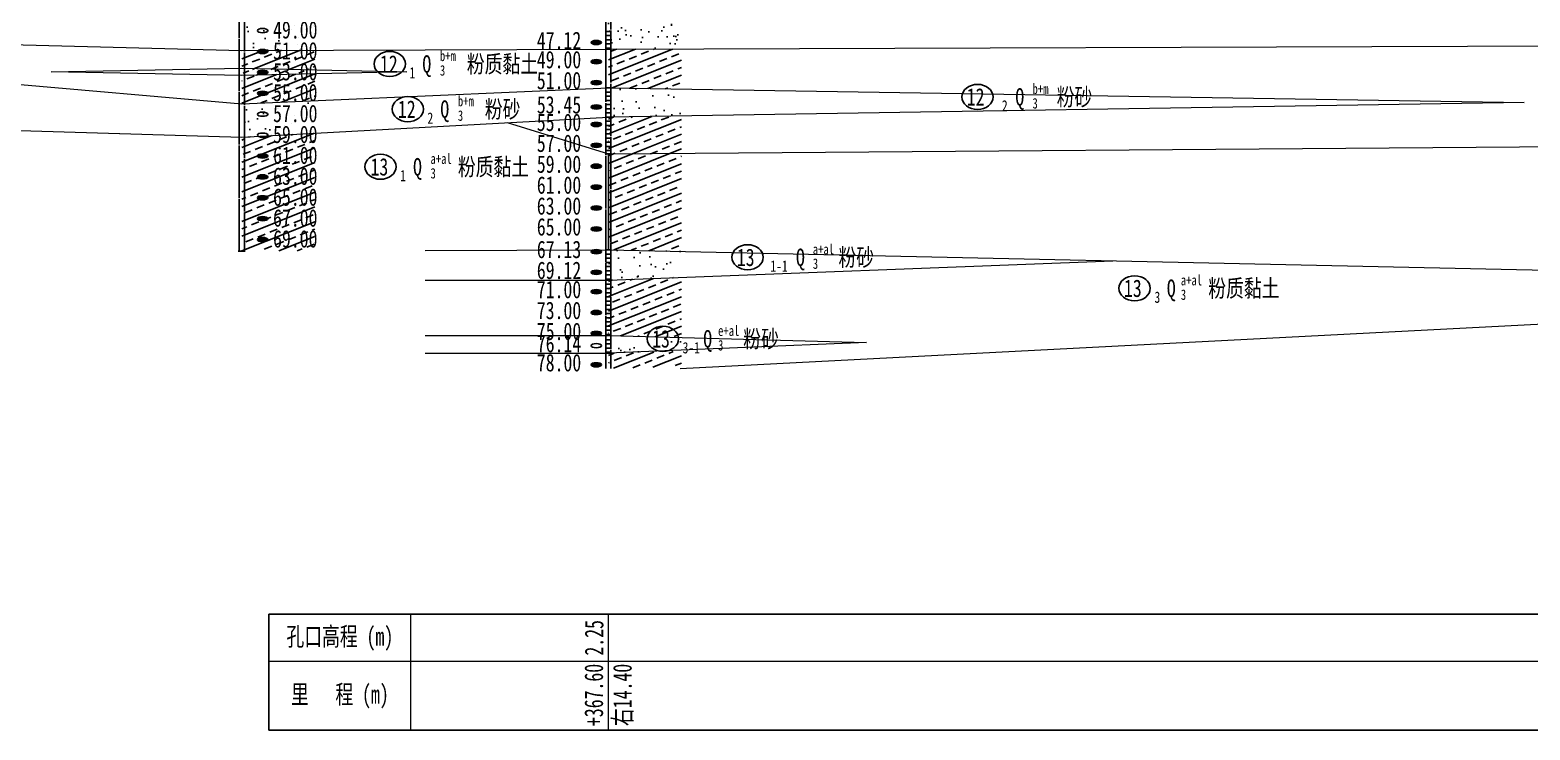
# Model space of a CAD drawing. Header units: millimetres. Extents: x 946 to 3601, y 223 to 2569.
# Drawn here: x 1542.5 to 1686.1, y 222.9 to 289.8 of the extents above; entities that cross this region are included whole.
import ezdxf
from ezdxf.enums import TextEntityAlignment as Align

# ---------------------------------------------------------------- set-up
doc = ezdxf.new("R2010")
doc.units = ezdxf.units.MM
doc.linetypes.add('sx', pattern=[10, 5, 0, 5, 0])
for name, color, linetype in [('GiCAD_PouMian', 7, 'Continuous'), ('GICAD_QUYANG', 7, 'Continuous'), ('地质-地层符号', 3, 'Continuous'), ('地质-填充花纹', 8, 'Continuous'), ('地质-钻孔', 7, 'Continuous')]:
    doc.layers.add(name, color=color, linetype=linetype)
for name, color, linetype, lineweight in [('地质-地层线', 7, 'Continuous', 15), ('地质-标注栏', 1, 'Continuous', 25), ('标注线及字体', 7, 'Continuous', 15)]:
    doc.layers.add(name, color=color, linetype=linetype, lineweight=lineweight)
doc.styles.add('地层编号', font='', dxfattribs={"width": 0.7, "height": 3})
doc.styles.add('岩土名称', font='', dxfattribs={"width": 0.7, "height": 3})
doc.styles.add('时代', font='', dxfattribs={"width": 0.7, "height": 3})
doc.styles.add('标注栏数据', font='', dxfattribs={"width": 0.7, "height": 2.5})
doc.styles.add('标注栏项目', font='', dxfattribs={"width": 0.7, "height": 2.5})
doc.styles.get('地层编号').set_extended_font_data('仿宋_GB2312')
doc.styles.get('岩土名称').set_extended_font_data('仿宋_GB2312')
doc.styles.get('时代').set_extended_font_data('仿宋_GB2312')
doc.styles.get('标注栏数据').set_extended_font_data('仿宋_GB2312')
doc.styles.get('标注栏项目').set_extended_font_data('仿宋_GB2312')
pattern_1 = [(21.80141, (207.059, -62.8771), (-1.7677652, 0.7071061), []), (21.80141, (208.809, -62.8771), (-1.7677652, 0.7071061), [0.7615765, -0.4759851])]
pattern_2 = [(17.062863, (207.05897, -62.8771), (2.79036967, 1.24889985), [-5.9751498, 0, -4.4813624, 0, -4.4813624, 0]), (3.01447, (207.059, -62.8771), (7.2145321, 1.8094251), [-2.978456, 0, -7.7439854, 0, -1.7870735, 0]), (345.96657, (201.6935, -62.8771), (11.0733864, -1.5019982), [-1.573447, 0, -6.293788, 0, -7.3427527, 0]), (17.06286, (207.059, -62.877), (-2.941879, 3.021541), [-3.983433, 0, -4.979292, 0, -4.481362, 0]), (3.01447, (207.059, -62.877), (4.858372, 4.093388), [-3.574147, 0, -5.361221, 0, -1.787074, 0]), (345.7037, (201.6935, -62.877), (5.2409553, 1.250378), [-2.088827, 0, -6.788688, 0, -10.444135, 0]), (339.87047, (201.6935, -62.877), (6.9800505, 1.196567), [-0.942291, 0, -3.769163, 0, -3.769163, 0]), (17.06286, (207.059, -62.8771), (6.5425438, 3.7545058), [-1.4937875, 0, -1.4937875, 0, -4.4813624, 0]), (3.01447, (207.059, -62.877), (2.716851, 3.980613), [-3.574147, 0, -7.743985, 0, -1.787074, 0]), (345.7037, (201.6935, -62.877), (15.682466, 1.374167), [-6.266481, 0, -2.611034, 0, -2.611034, 0]), (339.8705, (201.6935, -62.877), (230427.237503, -84451.983463), [-1.187286, 0, -9.894053, 0, -0.94229, 0])]

# ---------------------------------------------------------------- blocks, each defined once
blk = doc.blocks.new('gkqy_rao.dwg不标1')
at = {"layer": 'GICAD_QUYANG', "color": 7}
blk.add_circle((0, 0), 1, dxfattribs=at)
blk = doc.blocks.new('gkqy_yuan.dwg不标1')
at = {"layer": 'GiCAD_PouMian'}
h = blk.add_hatch(color=7, dxfattribs=at)
edge = h.paths.add_edge_path()
edge.add_arc((0, 0), 1, 0, 360)
at = {"layer": 'GICAD_QUYANG', "color": 7}
blk.add_circle((0, 0), 1, dxfattribs=at)

msp = doc.modelspace()

# ---------------------------------------------------------------- hatches: boundary and pattern name
at = {"layer": '地质-填充花纹', "linetype": 'Continuous'}
h = msp.add_hatch(dxfattribs=at)
h.set_pattern_fill('GLXS', color=256, scale=0.25, style=0, pattern_type=2)
h.set_pattern_definition(pattern_2)
h.paths.add_polyline_path([(1604.89, 295.98), (1604.89, 288.03), (1597.89, 288.01), (1597.89, 296.11)])
h = msp.add_hatch(dxfattribs=at)
h.set_pattern_fill('GLXS', color=256, scale=0.25, style=0, pattern_type=2)
h.set_pattern_definition(pattern_2)
h.paths.add_polyline_path([(1569.79, 287.92), (1562.79, 287.89), (1562.79, 294.29), (1569.79, 294.65)])
h = msp.add_hatch(dxfattribs=at)
h.set_pattern_fill('GLYNT', color=256, scale=0.25, style=0, pattern_type=2)
h.set_pattern_definition(pattern_1)
h.paths.add_polyline_path([(1569.79, 286.04), (1562.79, 286.19), (1562.79, 287.89), (1569.79, 287.92)])
h = msp.add_hatch(dxfattribs=at)
h.set_pattern_fill('GLYNT', color=256, scale=0.25, style=0, pattern_type=2)
h.set_pattern_definition(pattern_1)
h.paths.add_polyline_path([(1604.89, 284.2), (1597.89, 284.31), (1597.89, 288.01), (1604.89, 288.03)])
h = msp.add_hatch(dxfattribs=at)
h.set_pattern_fill('GKFT', color=256, scale=0.25, style=0, pattern_type=2)
h.set_pattern_definition([(21.80141, (207.059, -62.8771), (-0.88388348, 0.3535534), [0.571183, -0.38078866])])
h.paths.add_polyline_path([(1569.79, 286.04), (1569.79, 285.65), (1562.79, 285.49), (1562.79, 286.19)])
h = msp.add_hatch(dxfattribs=at)
h.set_pattern_fill('GLYNT', color=256, scale=0.25, style=0, pattern_type=2)
h.set_pattern_definition(pattern_1)
h.paths.add_polyline_path([(1569.79, 283.09), (1562.79, 282.79), (1562.79, 285.49), (1569.79, 285.65)])
h = msp.add_hatch(dxfattribs=at)
h.set_pattern_fill('GLXS', color=256, scale=0.25, style=0, pattern_type=2)
h.set_pattern_definition(pattern_2)
h.paths.add_polyline_path([(1569.79, 279.97), (1562.79, 279.59), (1562.79, 282.79), (1569.79, 283.09)])
h = msp.add_hatch(dxfattribs=at)
h.set_pattern_fill('GLXS', color=256, scale=0.25, style=0, pattern_type=2)
h.set_pattern_definition(pattern_2)
h.paths.add_polyline_path([(1604.89, 284.2), (1604.89, 281.62), (1597.89, 281.51), (1597.89, 284.31)])
h = msp.add_hatch(dxfattribs=at)
h.set_pattern_fill('GLYNT', color=256, scale=0.25, style=0, pattern_type=2)
h.set_pattern_definition(pattern_1)
h.paths.add_polyline_path([(1604.89, 278.06), (1597.89, 278.01), (1597.89, 281.51), (1604.89, 281.62)])
h = msp.add_hatch(dxfattribs=at)
h.set_pattern_fill('GLYNT', color=256, scale=0.25, style=0, pattern_type=2)
h.set_pattern_definition(pattern_1)
h.paths.add_polyline_path([(1569.79, 268.72), (1562.79, 268.69), (1562.79, 279.59), (1569.79, 279.97)])
h = msp.add_hatch(dxfattribs=at)
h.set_pattern_fill('GLYNT', color=256, scale=0.25, style=0, pattern_type=2)
h.set_pattern_definition(pattern_1)
h.paths.add_polyline_path([(1604.89, 268.66), (1597.89, 268.81), (1597.89, 278.01), (1604.89, 278.06)])
h = msp.add_hatch(dxfattribs=at)
h.set_pattern_fill('GLXS', color=256, scale=0.25, style=0, pattern_type=2)
h.set_pattern_definition(pattern_2)
h.paths.add_polyline_path([(1604.89, 268.66), (1604.89, 266.18), (1597.89, 265.91), (1597.89, 268.81)])
h = msp.add_hatch(dxfattribs=at)
h.set_pattern_fill('GLYNT', color=256, scale=0.25, style=0, pattern_type=2)
h.set_pattern_definition(pattern_1)
h.paths.add_polyline_path([(1604.89, 260.42), (1597.89, 260.61), (1597.89, 265.91), (1604.89, 266.18)])
h = msp.add_hatch(dxfattribs=at)
h.set_pattern_fill('GLXS', color=256, scale=0.25, style=0, pattern_type=2)
h.set_pattern_definition(pattern_2)
h.paths.add_polyline_path([(1604.89, 260.42), (1604.89, 259.09), (1597.89, 258.91), (1597.89, 260.61)])
h = msp.add_hatch(dxfattribs=at)
h.set_pattern_fill('GLYNT', color=256, scale=0.25, style=0, pattern_type=2)
h.set_pattern_definition(pattern_1)
h.paths.add_polyline_path([(1604.89, 257.65), (1597.89, 257.46), (1597.89, 258.91), (1604.89, 259.09)])
h = msp.add_hatch(dxfattribs=at)
h.set_pattern_fill('GLXS', color=256, scale=0.25, style=0, pattern_type=2)
h.set_pattern_definition(pattern_2)
h.paths.add_polyline_path([(1604.89, 257.65), (1604.89, 257.46), (1602.5, 257.46)])

# ---------------------------------------------------------------- linework, layer by layer
at = {"layer": '地质-地层符号', "color": 7, "linetype": 'Continuous'}
for centre in [(1576.96, 286.6), (1633.23, 283.44), (1578.69, 282.27), (1576.07, 276.76), (1611.22, 268.1), (1648.27, 265.13), (1603.11, 260.29)]:
    msp.add_ellipse(centre, major_axis=(-1.5, 0), ratio=0.8, dxfattribs=at)
at = {"layer": '地质-地层线', "color": 7}
for p, q in [((1522.29, 288.91), (1562.79, 287.89)), ((1597.89, 288.01), (1792.69, 288.71)), ((1562.79, 287.89), (1597.89, 288.01)), ((1522.29, 286.31), (1562.79, 282.79)), ((1544.56, 285.84), (1562.79, 286.19)), ((1562.79, 285.49), (1544.56, 285.84)), ((1562.79, 286.19), (1578.58, 285.84)), ((1578.58, 285.84), (1562.79, 285.49)), ((1562.79, 282.79), (1597.89, 284.31)), ((1597.89, 284.31), (1685.55, 282.91)), ((1685.55, 282.91), (1597.89, 281.51)), ((1562.79, 279.59), (1597.89, 281.51)), ((1522.29, 280.81), (1562.79, 279.59)), ((1588.21, 280.98), (1597.89, 278.01)), ((1597.89, 278.01), (1792.69, 279.51)), ((1580.34, 268.75), (1597.89, 268.81)), ((1597.89, 268.81), (1792.69, 264.61)), ((1597.89, 265.91), (1646.17, 267.77)), ((1580.34, 265.91), (1597.89, 265.91)), ((1604.76, 257.46), (1757.91, 265.36)), ((1580.34, 260.61), (1597.89, 260.61)), ((1597.89, 260.61), (1622.6, 259.95)), ((1622.6, 259.95), (1597.89, 258.91)), ((1580.34, 258.91), (1597.89, 258.91)), ((1578.98, 222.86), (1578.98, 233.96))]:
    msp.add_line(p, q, dxfattribs=at)
at = {"layer": '地质-标注栏', "linetype": 'Continuous'}
for p, q in [((1565.37, 233.96), (1818.86, 233.96)), ((1565.37, 233.96), (1565.37, 222.86)), ((1565.37, 222.86), (1818.86, 222.86))]:
    msp.add_line(p, q, dxfattribs=at)
at = {"layer": '地质-钻孔', "color": 7, "linetype": 'sx'}
for p, q in [((1562.54, 268.69), (1562.54, 338.69)), ((1563.04, 338.69), (1563.04, 268.69)), ((1597.64, 257.46), (1597.64, 335.71)), ((1598.14, 335.71), (1598.14, 257.46)), ((1563.11, 268.69), (1562.46, 268.69)), ((1562.46, 268.69), (1562.54, 268.69)), ((1563.04, 268.69), (1563.11, 268.69))]:
    msp.add_line(p, q, dxfattribs=at)
at = {"layer": '地质-钻孔', "color": 7, "linetype": 'Continuous'}
for p, q in [((1597.64, 289.71), (1598.14, 289.71)), ((1597.64, 289.31), (1598.14, 289.31)), ((1597.64, 288.91), (1598.14, 288.91)), ((1597.64, 288.51), (1598.14, 288.51)), ((1597.64, 288.11), (1598.14, 288.11)), ((1597.64, 288.01), (1598.14, 288.01)), ((1597.64, 288.01), (1598.14, 288.01)), ((1597.64, 284.31), (1598.14, 284.31)), ((1597.64, 284.31), (1598.14, 284.31)), ((1597.64, 284.31), (1598.14, 284.31)), ((1597.64, 283.91), (1598.14, 283.91)), ((1597.64, 283.51), (1598.14, 283.51)), ((1597.64, 283.11), (1598.14, 283.11)), ((1597.64, 282.71), (1598.14, 282.71)), ((1597.64, 282.31), (1598.14, 282.31)), ((1597.64, 281.91), (1598.14, 281.91)), ((1597.64, 281.51), (1598.14, 281.51)), ((1597.64, 281.51), (1598.14, 281.51)), ((1597.64, 281.51), (1598.14, 281.51)), ((1597.64, 281.11), (1598.14, 281.11)), ((1597.64, 280.71), (1598.14, 280.71)), ((1597.64, 280.31), (1598.14, 280.31)), ((1597.64, 279.91), (1598.14, 279.91)), ((1597.64, 279.51), (1598.14, 279.51)), ((1597.64, 279.11), (1598.14, 279.11)), ((1597.64, 278.71), (1598.14, 278.71)), ((1597.64, 278.31), (1598.14, 278.31)), ((1597.64, 278.01), (1598.14, 278.01)), ((1597.64, 278.01), (1598.14, 278.01)), ((1597.64, 278.01), (1598.14, 278.01)), ((1598.14, 278.01), (1597.89, 278.01)), ((1597.89, 278.01), (1597.89, 268.81)), ((1597.64, 268.81), (1598.14, 268.81)), ((1597.64, 268.81), (1598.14, 268.81)), ((1597.64, 268.81), (1598.14, 268.81)), ((1597.64, 268.41), (1598.14, 268.41)), ((1597.64, 268.01), (1598.14, 268.01)), ((1597.64, 267.61), (1598.14, 267.61)), ((1597.64, 267.21), (1598.14, 267.21)), ((1597.64, 266.81), (1598.14, 266.81)), ((1597.64, 266.41), (1598.14, 266.41)), ((1597.64, 266.01), (1598.14, 266.01)), ((1597.64, 265.91), (1598.14, 265.91)), ((1597.64, 265.91), (1598.14, 265.91)), ((1597.64, 265.91), (1598.14, 265.91)), ((1597.64, 265.51), (1598.14, 265.51)), ((1597.64, 265.11), (1598.14, 265.11)), ((1597.64, 264.71), (1598.14, 264.71)), ((1597.64, 264.31), (1598.14, 264.31)), ((1597.64, 263.91), (1598.14, 263.91)), ((1597.64, 263.51), (1598.14, 263.51)), ((1597.64, 263.11), (1598.14, 263.11)), ((1597.64, 262.71), (1598.14, 262.71)), ((1597.64, 262.31), (1598.14, 262.31)), ((1597.64, 261.91), (1598.14, 261.91)), ((1597.64, 261.51), (1598.14, 261.51)), ((1597.64, 261.11), (1598.14, 261.11)), ((1597.64, 260.71), (1598.14, 260.71)), ((1597.64, 260.61), (1598.14, 260.61)), ((1597.64, 260.61), (1598.14, 260.61)), ((1597.64, 260.61), (1598.14, 260.61)), ((1597.64, 260.21), (1598.14, 260.21)), ((1597.64, 259.81), (1598.14, 259.81)), ((1597.64, 259.41), (1598.14, 259.41)), ((1597.64, 259.01), (1598.14, 259.01)), ((1597.64, 258.91), (1598.14, 258.91)), ((1597.64, 258.91), (1598.14, 258.91)), ((1597.64, 258.91), (1598.14, 258.91)), ((1598.14, 258.91), (1597.89, 258.91))]:
    msp.add_line(p, q, dxfattribs=at)
at = {"layer": '标注线及字体', "color": 7, "linetype": 'Continuous'}
for p, q in [((1597.89, 229.46), (1597.89, 233.96)), ((1565.37, 229.46), (1818.86, 229.46)), ((1597.89, 222.86), (1597.89, 229.46))]:
    msp.add_line(p, q, dxfattribs=at)

# ---------------------------------------------------------------- block references
at = {"color": 7, "linetype": 'Continuous', "yscale": 0.2}
for name, p, xscale in [('gkqy_rao.dwg不标1', (1564.79, 289.79), -0.4999999999999998), ('gkqy_rao.dwg不标1', (1596.73, 288.65), 0.5), ('gkqy_yuan.dwg不标1', (1596.73, 288.65), 0.5), ('gkqy_yuan.dwg不标1', (1564.79, 287.79), -0.4999999999999998), ('gkqy_yuan.dwg不标1', (1564.79, 285.79), -0.4999999999999998), ('gkqy_yuan.dwg不标1', (1596.73, 286.81), 0.5), ('gkqy_yuan.dwg不标1', (1596.73, 284.81), 0.5), ('gkqy_yuan.dwg不标1', (1564.79, 283.79), -0.4999999999999998), ('gkqy_rao.dwg不标1', (1564.79, 281.79), -0.4999999999999998), ('gkqy_rao.dwg不标1', (1596.73, 282.48), 0.5), ('gkqy_yuan.dwg不标1', (1596.73, 282.48), 0.5), ('gkqy_yuan.dwg不标1', (1596.73, 280.81), 0.5), ('gkqy_rao.dwg不标1', (1564.79, 279.79), -0.4999999999999998), ('gkqy_yuan.dwg不标1', (1596.73, 278.81), 0.5), ('gkqy_yuan.dwg不标1', (1564.79, 277.79), -0.4999999999999998), ('gkqy_yuan.dwg不标1', (1564.79, 275.79), -0.4999999999999998), ('gkqy_yuan.dwg不标1', (1596.73, 276.81), 0.5), ('gkqy_yuan.dwg不标1', (1596.73, 274.81), 0.5), ('gkqy_yuan.dwg不标1', (1564.79, 273.79), -0.4999999999999998), ('gkqy_yuan.dwg不标1', (1596.73, 272.81), 0.5), ('gkqy_yuan.dwg不标1', (1564.79, 271.79), -0.4999999999999998), ('gkqy_yuan.dwg不标1', (1564.79, 269.79), -0.4999999999999998), ('gkqy_yuan.dwg不标1', (1596.73, 270.81), 0.5), ('gkqy_rao.dwg不标1', (1596.73, 268.64), 0.5), ('gkqy_yuan.dwg不标1', (1596.73, 268.64), 0.5), ('gkqy_rao.dwg不标1', (1596.73, 266.65), 0.5), ('gkqy_yuan.dwg不标1', (1596.73, 266.65), 0.5), ('gkqy_yuan.dwg不标1', (1596.73, 264.81), 0.5), ('gkqy_yuan.dwg不标1', (1596.73, 262.81), 0.5), ('gkqy_yuan.dwg不标1', (1596.73, 260.81), 0.5), ('gkqy_rao.dwg不标1', (1596.73, 259.64), 0.5), ('gkqy_yuan.dwg不标1', (1596.73, 257.81), 0.5)]:
    msp.add_blockref(name, p, dxfattribs=dict(at, xscale=xscale))

# ---------------------------------------------------------------- texts
at = {"layer": '地质-地层符号', "color": 7, "linetype": 'Continuous', "width": 0.75}
for s, height, style, p in [('49.00', 1.666, '岩土名称', (1565.79, 289.03)), ('51.00', 1.666, '岩土名称', (1565.79, 287.03)), ('47.12', 1.666, '岩土名称', (1591.04, 288.02)), ('47.12', 1.666, '岩土名称', (1591.04, 288.02)), ('12', 1.666, '地层编号', (1576.02, 285.76)), ('Q', 1.67, '时代', (1580.08, 285.76)), ('b+m', 1, '时代', (1581.76, 286.87)), ('粉质黏土', 1.666, '岩土名称', (1584.34, 285.76)), ('49.00', 1.666, '岩土名称', (1591.04, 286.18)), ('53.00', 1.666, '岩土名称', (1565.79, 285.03)), ('1', 1.08, '地层编号', (1578.85, 285.21)), ('3', 1, '时代', (1581.76, 285.48)), ('51.00', 1.666, '岩土名称', (1591.04, 284.18)), ('55.00', 1.666, '岩土名称', (1565.79, 283.03)), ('b+m', 1, '时代', (1638.49, 283.72)), ('粉砂', 1.666, '岩土名称', (1640.81, 282.61)), ('12', 1.666, '地层编号', (1577.74, 281.44)), ('Q', 1.67, '时代', (1581.8, 281.44)), ('b+m', 1, '时代', (1583.48, 282.55)), ('粉砂', 1.666, '岩土名称', (1586.06, 281.44)), ('53.45', 1.666, '岩土名称', (1591.04, 281.86)), ('53.45', 1.666, '岩土名称', (1591.04, 281.86)), ('12', 1.666, '地层编号', (1632.2, 282.61)), ('2', 1.08, '地层编号', (1635.56, 282.05)), ('Q', 1.67, '时代', (1636.85, 282.61)), ('3', 1, '时代', (1638.49, 282.33)), ('57.00', 1.666, '岩土名称', (1565.79, 281.03)), ('2', 1.08, '地层编号', (1580.57, 280.88)), ('3', 1, '时代', (1583.48, 281.16)), ('55.00', 1.666, '岩土名称', (1591.04, 280.18)), ('59.00', 1.666, '岩土名称', (1565.79, 279.03)), ('61.00', 1.666, '岩土名称', (1565.79, 277.03)), ('57.00', 1.666, '岩土名称', (1591.04, 278.18)), ('13', 1.666, '地层编号', (1575.12, 275.92)), ('Q', 1.67, '时代', (1579.19, 275.92)), ('a+al', 1, '时代', (1580.86, 277.03)), ('粉质黏土', 1.666, '岩土名称', (1583.48, 275.92)), ('59.00', 1.666, '岩土名称', (1591.04, 276.18)), ('63.00', 1.666, '岩土名称', (1565.79, 275.03)), ('1', 1.08, '地层编号', (1577.95, 275.37)), ('3', 1, '时代', (1580.86, 275.64)), ('61.00', 1.666, '岩土名称', (1591.04, 274.18)), ('65.00', 1.666, '岩土名称', (1565.79, 273.03)), ('63.00', 1.666, '岩土名称', (1591.04, 272.18)), ('67.00', 1.666, '岩土名称', (1565.79, 271.03)), ('65.00', 1.666, '岩土名称', (1591.04, 270.18)), ('69.00', 1.666, '岩土名称', (1565.79, 269.03)), ('67.13', 1.666, '岩土名称', (1591.04, 268.02)), ('67.13', 1.666, '岩土名称', (1591.04, 268.02)), ('13', 1.666, '地层编号', (1610.19, 267.26)), ('Q', 1.67, '时代', (1615.85, 267.26)), ('a+al', 1, '时代', (1617.46, 268.37)), ('粉砂', 1.666, '岩土名称', (1619.92, 267.26)), ('69.12', 1.666, '岩土名称', (1591.04, 266.02)), ('69.12', 1.666, '岩土名称', (1591.04, 266.02)), ('1-1', 1.083, '地层编号', (1613.4, 266.71)), ('3', 1, '时代', (1617.46, 266.99)), ('71.00', 1.666, '岩土名称', (1591.04, 264.18)), ('13', 1.666, '地层编号', (1647.25, 264.3)), ('Q', 1.67, '时代', (1651.35, 264.3)), ('a+al', 1, '时代', (1652.69, 265.41)), ('粉质黏土', 1.666, '岩土名称', (1655.32, 264.3)), ('3', 1.08, '地层编号', (1650.17, 263.74)), ('3', 1, '时代', (1652.69, 264.02)), ('73.00', 1.666, '岩土名称', (1591.04, 262.18)), ('75.00', 1.666, '岩土名称', (1591.04, 260.18)), ('e+al', 1, '时代', (1608.39, 260.57)), ('粉砂', 1.666, '岩土名称', (1610.8, 259.46)), ('76.14', 1.666, '岩土名称', (1591.04, 259.01)), ('13', 1.666, '地层编号', (1602.08, 259.46)), ('3-1', 1.083, '地层编号', (1605, 258.9)), ('Q', 1.67, '时代', (1606.97, 259.46)), ('3', 1, '时代', (1608.39, 259.18)), ('78.00', 1.666, '岩土名称', (1591.04, 257.18))]:
    msp.add_text(s, height=height, dxfattribs=dict(at, style=style)).set_placement(p)
at = {"layer": '标注线及字体', "color": 7, "linetype": 'Continuous', "style": '标注栏项目', "width": 0.7}
for s, p in [('孔口高程 (m)', (1572.18, 231.71)), ('里   程 (m)', (1572.18, 226.16))]:
    msp.add_text(s, height=1.786, dxfattribs=at).set_placement(p, align=Align.MIDDLE)
at = {"layer": '标注线及字体', "color": 7, "linetype": 'Continuous', "style": '标注栏数据', "oblique": 0, "width": 0.7}
for s, p in [('2.25', (1597.41, 229.98)), ('+367.60', (1597.38, 223.24)), ('右14.40', (1600.12, 223.24))]:
    msp.add_text(s, height=1.786, rotation=90, dxfattribs=at).set_placement(p)

doc.saveas('drawing.dxf')
